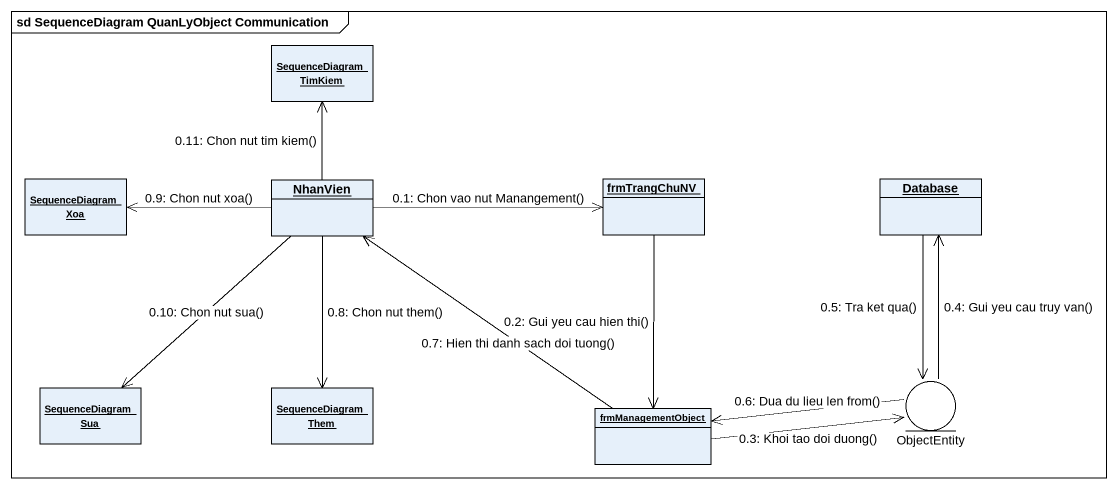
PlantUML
@startuml
mainframe sd SequenceDiagram QuanLyObject Communication
allowmixing
hide circle
hide empty members
object "SequenceDiagram TimKiem" as SequenceDiagram_TimKiem
object "SequenceDiagram Xoa" as SequenceDiagram_Xoa
object NhanVien
object frmTrangChuNV
object "Database" as Database_
object "SequenceDiagram Sua" as SequenceDiagram_Sua
object "SequenceDiagram Them" as SequenceDiagram_Them
object frmManagementObject
entity ObjectEntity
NhanVien -right-> frmTrangChuNV : 0.1: Chon vao nut Manangement()
frmTrangChuNV --> frmManagementObject : 0.2: Gui yeu cau hien thi()
frmManagementObject -right-> ObjectEntity : 0.3: Khoi tao doi duong()
ObjectEntity -up-> Database_ : 0.4: Gui yeu cau truy van()
Database_ --> ObjectEntity : 0.5: Tra ket qua()
ObjectEntity -left-> frmManagementObject : 0.6: Dua du lieu len from()
frmManagementObject -up-> NhanVien : 0.7: Hien thi danh sach doi tuong()
NhanVien --> SequenceDiagram_Them : 0.8: Chon nut them()
NhanVien -left-> SequenceDiagram_Xoa : 0.9: Chon nut xoa()
NhanVien --> SequenceDiagram_Sua : 0.10: Chon nut sua()
NhanVien -up-> SequenceDiagram_TimKiem : 0.11: Chon nut tim kiem()
@enduml
